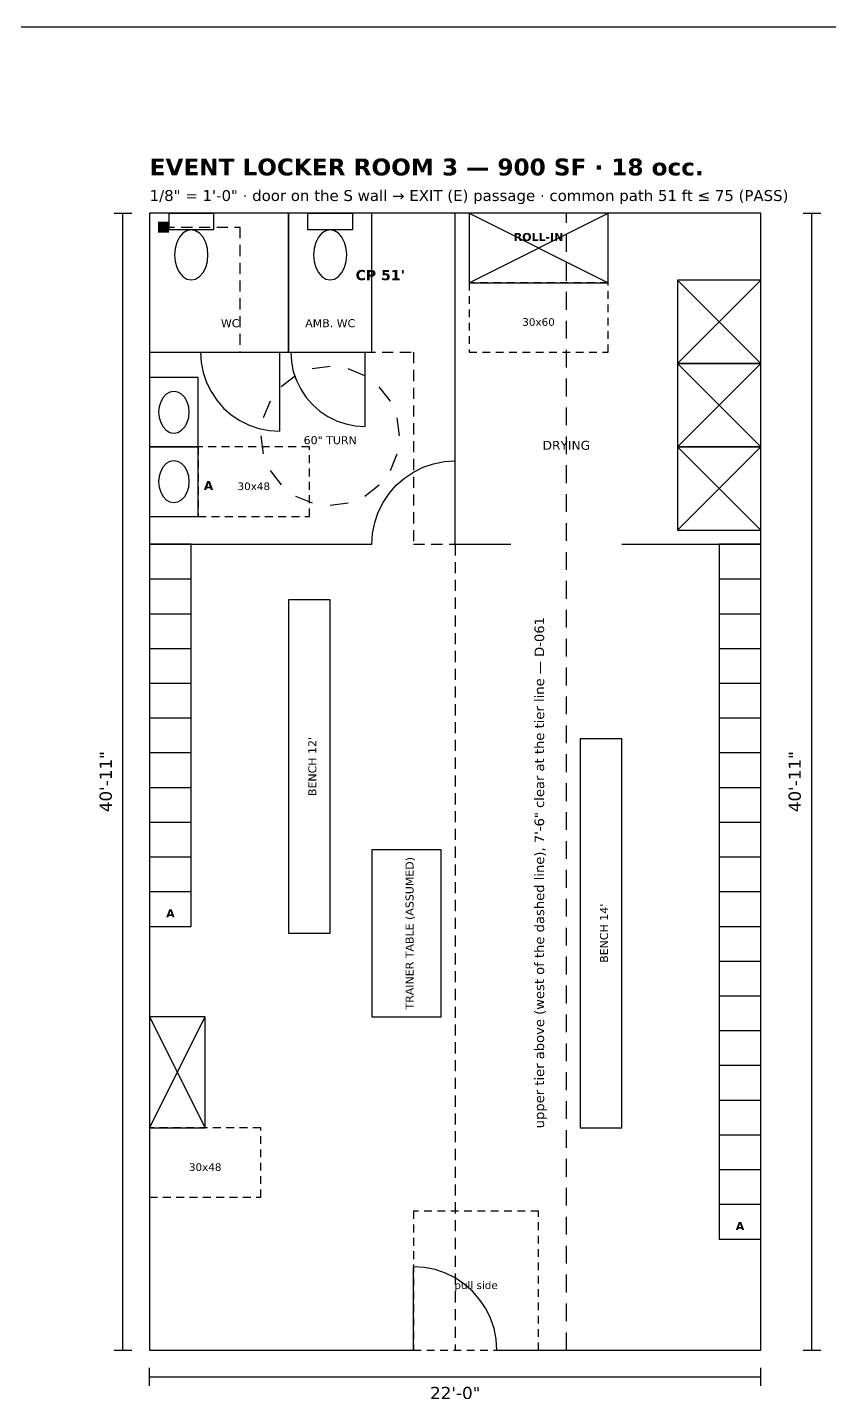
# Model space of a CAD drawing. Header units: inches. Extents: x 0.5 to 16.5, y 0.5 to 10.5.
# Drawn here: x 5.1 to 8.71, y 4.36 to 10.5 of the extents above; entities that cross this region are included whole.
import ezdxf
from ezdxf.enums import TextEntityAlignment as Align

# ---------------------------------------------------------------- set-up
doc = ezdxf.new("R2010")
doc.units = ezdxf.units.IN
doc.header["$MEASUREMENT"] = 0
for name, color, linetype in [('A-ANNO-DIMS', 7, 'Continuous'), ('A-ANNO-TEXT', 7, 'Continuous'), ('A-CLER-ADA', 7, 'Continuous'), ('A-DOOR', 7, 'Continuous'), ('A-WALL', 7, 'Continuous'), ('A-WALL-PRTN', 7, 'Continuous'), ('G-ANNO-TTLB', 7, 'Continuous'), ('LS-CPTH', 7, 'Continuous'), ('P-FIXT', 7, 'Continuous')]:
    doc.layers.add(name, color=color, linetype=linetype)
doc.styles.add('KS-BOLD', font='DejaVuSans-Bold.ttf')
doc.styles.add('KS-REG', font='DejaVuSans.ttf')

msp = doc.modelspace()

# ---------------------------------------------------------------- hatches: boundary and pattern name
at = {"layer": 'LS-CPTH', "true_color": 0x000000}
msp.add_hatch(color=7, dxfattribs=at).paths.add_polyline_path([(5.6875, 9.5762), (5.7375, 9.5762), (5.7375, 9.6263), (5.6875, 9.6263)])

# ---------------------------------------------------------------- linework, layer by layer
at = {"layer": 'A-ANNO-DIMS'}
for p, q in [((5.49, 9.6638), (5.57, 9.6638)), ((5.53, 4.55), (5.53, 9.6638)), ((8.59, 9.6638), (8.67, 9.6638)), ((8.63, 4.55), (8.63, 9.6638)), ((5.49, 4.55), (5.57, 4.55)), ((8.59, 4.55), (8.67, 4.55)), ((5.65, 4.39), (5.65, 4.47)), ((5.65, 4.43), (8.4, 4.43)), ((8.4, 4.39), (8.4, 4.47))]:
    msp.add_line(p, q, dxfattribs=at)
at = {"layer": 'A-ANNO-TEXT'}
for p, q in [((7.525, 9.62), (7.525, 9.6638)), ((7.525, 9.49), (7.525, 9.57)), ((7.525, 9.36), (7.525, 9.44)), ((7.525, 9.23), (7.525, 9.31)), ((7.525, 9.1), (7.525, 9.18)), ((7.525, 8.97), (7.525, 9.05)), ((7.525, 8.84), (7.525, 8.92)), ((7.525, 8.71), (7.525, 8.79)), ((7.525, 8.58), (7.525, 8.66)), ((7.525, 8.45), (7.525, 8.53)), ((7.525, 8.32), (7.525, 8.4)), ((7.525, 8.19), (7.525, 8.27)), ((7.525, 8.06), (7.525, 8.14)), ((7.525, 7.93), (7.525, 8.01)), ((7.525, 7.8), (7.525, 7.88)), ((7.525, 7.67), (7.525, 7.75)), ((7.525, 7.54), (7.525, 7.62)), ((7.525, 7.41), (7.525, 7.49)), ((7.525, 7.28), (7.525, 7.36)), ((7.525, 7.15), (7.525, 7.23)), ((7.525, 7.02), (7.525, 7.1)), ((7.525, 6.89), (7.525, 6.97)), ((7.525, 6.76), (7.525, 6.84)), ((7.525, 6.63), (7.525, 6.71)), ((7.525, 6.5), (7.525, 6.58)), ((7.525, 6.37), (7.525, 6.45)), ((7.525, 6.24), (7.525, 6.32)), ((7.525, 6.11), (7.525, 6.19)), ((7.525, 5.98), (7.525, 6.06)), ((7.525, 5.85), (7.525, 5.93)), ((7.525, 5.72), (7.525, 5.8)), ((7.525, 5.59), (7.525, 5.67)), ((7.525, 5.46), (7.525, 5.54)), ((7.525, 5.33), (7.525, 5.41)), ((7.525, 5.2), (7.525, 5.28)), ((7.525, 5.07), (7.525, 5.15)), ((7.525, 4.94), (7.525, 5.02)), ((7.525, 4.81), (7.525, 4.89)), ((7.525, 4.68), (7.525, 4.76)), ((7.525, 4.55), (7.525, 4.63))]:
    msp.add_line(p, q, dxfattribs=at)
at = {"layer": 'A-CLER-ADA'}
for p, q in [((7.1125, 9.3513), (7.0875, 9.3513)), ((7.0875, 9.3513), (7.0875, 9.3163)), ((7.1725, 9.3513), (7.1375, 9.3513)), ((7.2325, 9.3513), (7.1975, 9.3513)), ((7.2925, 9.3513), (7.2575, 9.3513)), ((7.3525, 9.3513), (7.3175, 9.3513)), ((7.4125, 9.3513), (7.3775, 9.3513)), ((7.4725, 9.3513), (7.4375, 9.3513)), ((7.5325, 9.3513), (7.4975, 9.3513)), ((7.5925, 9.3513), (7.5575, 9.3513)), ((7.6525, 9.3513), (7.6175, 9.3513)), ((7.7125, 9.3513), (7.6775, 9.3513)), ((7.7125, 9.3388), (7.7125, 9.3513)), ((7.0875, 9.2912), (7.0875, 9.2562)), ((7.7125, 9.2788), (7.7125, 9.3138)), ((7.0875, 9.2313), (7.0875, 9.1963)), ((7.7125, 9.2188), (7.7125, 9.2538)), ((7.0875, 9.1713), (7.0875, 9.1363)), ((7.7125, 9.1587), (7.7125, 9.1937)), ((7.0875, 9.1113), (7.0875, 9.0762)), ((7.7125, 9.0988), (7.7125, 9.1338)), ((7.0875, 9.0512), (7.0875, 9.0388)), ((7.0875, 9.0388), (7.1225, 9.0388)), ((7.1475, 9.0388), (7.1825, 9.0388)), ((7.2075, 9.0388), (7.2425, 9.0388)), ((7.2675, 9.0388), (7.3025, 9.0388)), ((7.3275, 9.0388), (7.3625, 9.0388)), ((7.3875, 9.0388), (7.4225, 9.0388)), ((7.4475, 9.0388), (7.4825, 9.0388)), ((7.5075, 9.0388), (7.5425, 9.0388)), ((7.5675, 9.0388), (7.6025, 9.0388)), ((7.6275, 9.0388), (7.6625, 9.0388)), ((7.6875, 9.0388), (7.7125, 9.0388)), ((7.7125, 9.0388), (7.7125, 9.0738)), ((6.4625, 8.975), (6.3816, 8.9644)), ((6.3063, 8.9331), (6.2415, 8.8835)), ((6.6188, 8.9331), (6.5434, 8.9644)), ((6.7331, 8.8187), (6.6835, 8.8835)), ((6.1919, 8.8187), (6.1606, 8.7434)), ((6.775, 8.6625), (6.7644, 8.7434)), ((6.15, 8.6625), (6.1606, 8.5816)), ((5.8887, 8.6125), (5.8688, 8.6125)), ((5.8688, 8.6125), (5.8688, 8.5775)), ((5.9488, 8.6125), (5.9138, 8.6125)), ((6.0088, 8.6125), (5.9737, 8.6125)), ((6.0688, 8.6125), (6.0338, 8.6125)), ((6.1288, 8.6125), (6.0938, 8.6125)), ((6.1888, 8.6125), (6.1538, 8.6125)), ((6.2488, 8.6125), (6.2138, 8.6125)), ((6.3088, 8.6125), (6.2738, 8.6125)), ((6.3688, 8.6125), (6.3338, 8.6125)), ((6.3688, 8.6), (6.3688, 8.6125)), ((5.8688, 8.5525), (5.8688, 8.5175)), ((6.3688, 8.54), (6.3688, 8.575)), ((6.7331, 8.5062), (6.7644, 8.5816)), ((5.8688, 8.4925), (5.8688, 8.4575)), ((6.1919, 8.5062), (6.2415, 8.4415)), ((6.3688, 8.48), (6.3688, 8.515)), ((5.8688, 8.4325), (5.8688, 8.3975)), ((6.3688, 8.42), (6.3688, 8.455)), ((6.6188, 8.3919), (6.6835, 8.4415)), ((5.8688, 8.3725), (5.8688, 8.3375)), ((6.3063, 8.3919), (6.3816, 8.3606)), ((6.3688, 8.36), (6.3688, 8.395)), ((6.4625, 8.35), (6.5434, 8.3606)), ((5.8688, 8.3125), (5.8688, 8.3)), ((5.8688, 8.3), (5.9038, 8.3)), ((5.9287, 8.3), (5.9638, 8.3)), ((5.9888, 8.3), (6.0238, 8.3)), ((6.0488, 8.3), (6.0838, 8.3)), ((6.1088, 8.3), (6.1437, 8.3)), ((6.1688, 8.3), (6.2038, 8.3)), ((6.2288, 8.3), (6.2638, 8.3)), ((6.2888, 8.3), (6.3238, 8.3)), ((6.3488, 8.3), (6.3688, 8.3)), ((6.3688, 8.3), (6.3688, 8.335)), ((5.67, 5.55), (5.65, 5.55)), ((5.65, 5.55), (5.65, 5.515)), ((5.73, 5.55), (5.695, 5.55)), ((5.79, 5.55), (5.755, 5.55)), ((5.85, 5.55), (5.815, 5.55)), ((5.91, 5.55), (5.875, 5.55)), ((5.97, 5.55), (5.935, 5.55)), ((6.03, 5.55), (5.995, 5.55)), ((6.09, 5.55), (6.055, 5.55)), ((6.15, 5.55), (6.115, 5.55)), ((6.15, 5.5375), (6.15, 5.55)), ((5.65, 5.49), (5.65, 5.455)), ((6.15, 5.4775), (6.15, 5.5125)), ((5.65, 5.43), (5.65, 5.395)), ((6.15, 5.4175), (6.15, 5.4525)), ((5.65, 5.37), (5.65, 5.335)), ((6.15, 5.3575), (6.15, 5.3925)), ((5.65, 5.31), (5.65, 5.275)), ((6.15, 5.2975), (6.15, 5.3325)), ((5.65, 5.25), (5.65, 5.2375)), ((5.65, 5.2375), (5.685, 5.2375)), ((5.71, 5.2375), (5.745, 5.2375)), ((5.77, 5.2375), (5.805, 5.2375)), ((5.83, 5.2375), (5.865, 5.2375)), ((5.89, 5.2375), (5.925, 5.2375)), ((5.95, 5.2375), (5.985, 5.2375)), ((6.01, 5.2375), (6.045, 5.2375)), ((6.07, 5.2375), (6.105, 5.2375)), ((6.13, 5.2375), (6.15, 5.2375)), ((6.15, 5.2375), (6.15, 5.2725)), ((6.86, 5.175), (6.8375, 5.175)), ((6.8375, 5.175), (6.8375, 5.14)), ((6.92, 5.175), (6.885, 5.175)), ((6.98, 5.175), (6.945, 5.175)), ((7.04, 5.175), (7.005, 5.175)), ((7.1, 5.175), (7.065, 5.175)), ((7.16, 5.175), (7.125, 5.175)), ((7.22, 5.175), (7.185, 5.175)), ((7.28, 5.175), (7.245, 5.175)), ((7.34, 5.175), (7.305, 5.175)), ((7.4, 5.175), (7.365, 5.175)), ((7.4, 5.15), (7.4, 5.175)), ((6.8375, 5.115), (6.8375, 5.08)), ((7.4, 5.09), (7.4, 5.125)), ((6.8375, 5.055), (6.8375, 5.02)), ((7.4, 5.03), (7.4, 5.065)), ((6.8375, 4.995), (6.8375, 4.96)), ((7.4, 4.97), (7.4, 5.005)), ((6.8375, 4.935), (6.8375, 4.9)), ((7.4, 4.91), (7.4, 4.945)), ((6.8375, 4.875), (6.8375, 4.84)), ((7.4, 4.85), (7.4, 4.885)), ((6.8375, 4.815), (6.8375, 4.78)), ((7.4, 4.79), (7.4, 4.825)), ((6.8375, 4.755), (6.8375, 4.72)), ((7.4, 4.73), (7.4, 4.765)), ((6.8375, 4.695), (6.8375, 4.66)), ((7.4, 4.67), (7.4, 4.705)), ((6.8375, 4.635), (6.8375, 4.6)), ((7.4, 4.61), (7.4, 4.645)), ((6.8375, 4.575), (6.8375, 4.55)), ((6.8375, 4.55), (6.8725, 4.55)), ((6.8975, 4.55), (6.9325, 4.55)), ((6.9575, 4.55), (6.9925, 4.55)), ((7.0175, 4.55), (7.0525, 4.55)), ((7.0775, 4.55), (7.1125, 4.55)), ((7.1375, 4.55), (7.1725, 4.55)), ((7.1975, 4.55), (7.2325, 4.55)), ((7.2575, 4.55), (7.2925, 4.55)), ((7.3175, 4.55), (7.3525, 4.55)), ((7.3775, 4.55), (7.4, 4.55)), ((7.4, 4.55), (7.4, 4.585))]:
    msp.add_line(p, q, dxfattribs=at)
at = {"layer": 'A-DOOR'}
for p, q in [((5.8788, 9.0388), (5.8818, 8.9924)), ((6.2338, 9.0388), (6.2338, 8.6837)), ((6.285, 9.0388), (6.2879, 8.9952)), ((6.6188, 9.0388), (6.6188, 8.705)), ((5.8818, 8.9924), (5.8908, 8.9469)), ((6.2879, 8.9952), (6.2964, 8.9524)), ((5.8908, 8.9469), (5.9058, 8.9029)), ((6.2964, 8.9524), (6.3104, 8.911)), ((6.3104, 8.911), (6.3297, 8.8719)), ((5.9058, 8.9029), (5.9263, 8.8612)), ((5.9263, 8.8612), (5.9521, 8.8226)), ((6.3297, 8.8719), (6.354, 8.8356)), ((5.9521, 8.8226), (5.9827, 8.7877)), ((5.9827, 8.7877), (6.0176, 8.7571)), ((6.354, 8.8356), (6.3828, 8.8028)), ((6.3828, 8.8028), (6.4156, 8.774)), ((6.0176, 8.7571), (6.0563, 8.7313)), ((6.0563, 8.7313), (6.0979, 8.7108)), ((6.4156, 8.774), (6.4519, 8.7497)), ((6.4519, 8.7497), (6.491, 8.7304)), ((6.491, 8.7304), (6.5324, 8.7164)), ((6.0979, 8.7108), (6.1419, 8.6958)), ((6.1419, 8.6958), (6.1874, 8.6868)), ((6.1874, 8.6868), (6.2338, 8.6837)), ((6.5324, 8.7164), (6.5752, 8.7079)), ((6.5752, 8.7079), (6.6188, 8.705)), ((6.8815, 8.5215), (6.9279, 8.5372)), ((6.9279, 8.5372), (6.9761, 8.5468)), ((6.9761, 8.5468), (7.025, 8.55)), ((7.025, 8.175), (7.025, 8.55)), ((6.7967, 8.4725), (6.8375, 8.4998)), ((6.8375, 8.4998), (6.8815, 8.5215)), ((6.7275, 8.4033), (6.7598, 8.4402)), ((6.7598, 8.4402), (6.7967, 8.4725)), ((6.6785, 8.3185), (6.7002, 8.3625)), ((6.7002, 8.3625), (6.7275, 8.4033)), ((6.6628, 8.2721), (6.6785, 8.3185)), ((6.6532, 8.2239), (6.6628, 8.2721)), ((6.65, 8.175), (6.6532, 8.2239)), ((6.8375, 4.55), (6.8375, 4.925)), ((6.8864, 4.9218), (6.8375, 4.925)), ((6.9346, 4.9122), (6.8864, 4.9218)), ((6.981, 4.8965), (6.9346, 4.9122)), ((7.025, 4.8748), (6.981, 4.8965)), ((7.0658, 4.8475), (7.025, 4.8748)), ((7.1027, 4.8152), (7.0658, 4.8475)), ((7.135, 4.7783), (7.1027, 4.8152)), ((7.1623, 4.7375), (7.135, 4.7783)), ((7.184, 4.6935), (7.1623, 4.7375)), ((7.1997, 4.6471), (7.184, 4.6935)), ((7.2093, 4.5989), (7.1997, 4.6471)), ((7.2125, 4.55), (7.2093, 4.5989))]:
    msp.add_line(p, q, dxfattribs=at)
at = {"layer": 'A-WALL'}
for p, q in [((8.4, 9.6638), (5.65, 9.6638)), ((5.65, 9.6638), (5.65, 4.55)), ((8.4, 4.55), (8.4, 9.6638)), ((5.65, 4.55), (6.8375, 4.55)), ((7.2125, 4.55), (8.4, 4.55))]:
    msp.add_line(p, q, dxfattribs=at)
at = {"layer": 'A-WALL-PRTN'}
for p, q in [((6.275, 9.6638), (5.65, 9.6638)), ((5.65, 9.6638), (5.65, 9.0388)), ((6.275, 9.0388), (6.275, 9.6638)), ((6.275, 9.0388), (6.275, 9.6638)), ((6.65, 9.6638), (6.275, 9.6638)), ((6.275, 9.6638), (6.275, 9.0388)), ((6.65, 9.0388), (6.65, 9.6638)), ((6.65, 9.0388), (6.65, 9.6638)), ((7.025, 8.175), (7.025, 9.6638)), ((5.65, 9.0388), (5.8788, 9.0388)), ((5.65, 9.0388), (6.275, 9.0388)), ((6.2338, 9.0388), (6.285, 9.0388)), ((6.275, 9.0388), (6.65, 9.0388)), ((6.6188, 9.0388), (6.65, 9.0388)), ((5.65, 8.175), (6.65, 8.175)), ((7.025, 8.175), (7.275, 8.175)), ((7.775, 8.175), (8.4, 8.175))]:
    msp.add_line(p, q, dxfattribs=at)
at = {"layer": 'G-ANNO-TTLB'}
msp.add_lwpolyline([(0.5, 0.5), (16.5, 0.5), (16.5, 10.5), (0.5, 10.5)], close=True, dxfattribs=at)
at = {"layer": 'LS-CPTH'}
for p, q in [((5.7125, 9.6013), (5.7625, 9.6013)), ((5.7925, 9.6013), (5.8425, 9.6013)), ((5.8725, 9.6013), (5.9225, 9.6013)), ((5.9525, 9.6013), (6.0025, 9.6013)), ((6.0325, 9.6013), (6.0563, 9.6013)), ((6.0563, 9.6013), (6.0563, 9.5512)), ((6.0563, 9.5213), (6.0563, 9.4712)), ((6.0563, 9.4413), (6.0563, 9.3912)), ((6.0563, 9.3613), (6.0563, 9.3113)), ((6.0563, 9.2812), (6.0563, 9.2313)), ((6.0563, 9.2012), (6.0563, 9.1512)), ((6.0563, 9.1212), (6.0563, 9.0713)), ((6.0563, 9.0412), (6.0563, 9.0388)), ((6.0563, 9.0388), (6.1063, 9.0388)), ((6.1363, 9.0388), (6.1863, 9.0388)), ((6.2163, 9.0388), (6.2663, 9.0388)), ((6.2963, 9.0388), (6.3463, 9.0388)), ((6.3763, 9.0388), (6.4263, 9.0388)), ((6.4562, 9.0388), (6.5063, 9.0388)), ((6.5363, 9.0388), (6.5863, 9.0388)), ((6.6163, 9.0388), (6.6663, 9.0388)), ((6.6963, 9.0388), (6.7463, 9.0388)), ((6.7763, 9.0388), (6.8263, 9.0388)), ((6.8375, 9.0388), (6.8375, 8.9887)), ((6.8375, 8.9588), (6.8375, 8.9087)), ((6.8375, 8.8788), (6.8375, 8.8287)), ((6.8375, 8.7988), (6.8375, 8.7488)), ((6.8375, 8.7188), (6.8375, 8.6688)), ((6.8375, 8.6387), (6.8375, 8.5888)), ((6.8375, 8.5587), (6.8375, 8.5088)), ((6.8375, 8.4787), (6.8375, 8.4288)), ((6.8375, 8.3987), (6.8375, 8.3488)), ((6.8375, 8.3187), (6.8375, 8.2688)), ((6.8375, 8.2387), (6.8375, 8.1888)), ((6.8375, 8.175), (6.8875, 8.175)), ((6.9175, 8.175), (6.9675, 8.175)), ((6.9975, 8.175), (7.025, 8.175)), ((7.025, 8.175), (7.025, 8.125)), ((7.025, 8.095), (7.025, 8.045)), ((7.025, 8.015), (7.025, 7.965)), ((7.025, 7.935), (7.025, 7.885)), ((7.025, 7.855), (7.025, 7.805)), ((7.025, 7.775), (7.025, 7.725)), ((7.025, 7.695), (7.025, 7.645)), ((7.025, 7.615), (7.025, 7.565)), ((7.025, 7.535), (7.025, 7.485)), ((7.025, 7.455), (7.025, 7.405)), ((7.025, 7.375), (7.025, 7.325)), ((7.025, 7.295), (7.025, 7.245)), ((7.025, 7.215), (7.025, 7.165)), ((7.025, 7.135), (7.025, 7.085)), ((7.025, 7.055), (7.025, 7.005)), ((7.025, 6.975), (7.025, 6.925)), ((7.025, 6.895), (7.025, 6.845)), ((7.025, 6.815), (7.025, 6.765)), ((7.025, 6.735), (7.025, 6.685)), ((7.025, 6.655), (7.025, 6.605)), ((7.025, 6.575), (7.025, 6.525)), ((7.025, 6.495), (7.025, 6.445)), ((7.025, 6.415), (7.025, 6.365)), ((7.025, 6.335), (7.025, 6.285)), ((7.025, 6.255), (7.025, 6.205)), ((7.025, 6.175), (7.025, 6.125)), ((7.025, 6.095), (7.025, 6.045)), ((7.025, 6.015), (7.025, 5.965)), ((7.025, 5.935), (7.025, 5.885)), ((7.025, 5.855), (7.025, 5.805)), ((7.025, 5.775), (7.025, 5.725)), ((7.025, 5.695), (7.025, 5.645)), ((7.025, 5.615), (7.025, 5.565)), ((7.025, 5.535), (7.025, 5.485)), ((7.025, 5.455), (7.025, 5.405)), ((7.025, 5.375), (7.025, 5.325)), ((7.025, 5.295), (7.025, 5.245)), ((7.025, 5.215), (7.025, 5.165)), ((7.025, 5.135), (7.025, 5.085)), ((7.025, 5.055), (7.025, 5.005)), ((7.025, 4.975), (7.025, 4.925)), ((7.025, 4.895), (7.025, 4.845)), ((7.025, 4.815), (7.025, 4.765)), ((7.025, 4.735), (7.025, 4.685)), ((7.025, 4.655), (7.025, 4.605)), ((7.025, 4.575), (7.025, 4.55))]:
    msp.add_line(p, q, dxfattribs=at)
at = {"layer": 'P-FIXT'}
for p, q in [((7.7125, 9.6638), (7.0875, 9.6638)), ((7.0875, 9.6638), (7.0875, 9.3513)), ((7.0875, 9.3513), (7.7125, 9.6638)), ((7.0875, 9.6638), (7.7125, 9.3513)), ((7.7125, 9.3513), (7.7125, 9.6638)), ((5.8181, 9.5849), (5.8, 9.5737)), ((5.8375, 9.5887), (5.8181, 9.5849)), ((5.8569, 9.5849), (5.8375, 9.5887)), ((5.875, 9.5737), (5.8569, 9.5849)), ((6.4431, 9.5849), (6.425, 9.5737)), ((6.4625, 9.5887), (6.4431, 9.5849)), ((6.4819, 9.5849), (6.4625, 9.5887)), ((6.5, 9.5737), (6.4819, 9.5849)), ((5.7725, 9.5325), (5.7651, 9.5054)), ((5.7845, 9.5558), (5.7725, 9.5325)), ((5.8, 9.5737), (5.7845, 9.5558)), ((5.8905, 9.5558), (5.875, 9.5737)), ((5.9025, 9.5325), (5.8905, 9.5558)), ((5.9099, 9.5054), (5.9025, 9.5325)), ((6.3975, 9.5325), (6.3901, 9.5054)), ((6.4095, 9.5558), (6.3975, 9.5325)), ((6.425, 9.5737), (6.4095, 9.5558)), ((6.5155, 9.5558), (6.5, 9.5737)), ((6.5275, 9.5325), (6.5155, 9.5558)), ((6.5349, 9.5054), (6.5275, 9.5325)), ((5.7651, 9.5054), (5.7625, 9.4763)), ((5.7625, 9.4763), (5.7651, 9.4471)), ((5.9125, 9.4763), (5.9099, 9.5054)), ((5.9099, 9.4471), (5.9125, 9.4763)), ((6.3901, 9.5054), (6.3875, 9.4763)), ((6.3875, 9.4763), (6.3901, 9.4471)), ((6.5375, 9.4763), (6.5349, 9.5054)), ((6.5349, 9.4471), (6.5375, 9.4763)), ((5.7651, 9.4471), (5.7725, 9.42)), ((5.7725, 9.42), (5.7845, 9.3967)), ((5.7845, 9.3967), (5.8, 9.3788)), ((5.875, 9.3788), (5.8905, 9.3967)), ((5.8905, 9.3967), (5.9025, 9.42)), ((5.9025, 9.42), (5.9099, 9.4471)), ((6.3901, 9.4471), (6.3975, 9.42)), ((6.3975, 9.42), (6.4095, 9.3967)), ((6.4095, 9.3967), (6.425, 9.3788)), ((6.5, 9.3788), (6.5155, 9.3967)), ((6.5155, 9.3967), (6.5275, 9.42)), ((6.5275, 9.42), (6.5349, 9.4471)), ((5.8, 9.3788), (5.8181, 9.3676)), ((5.8181, 9.3676), (5.8375, 9.3637)), ((5.8375, 9.3637), (5.8569, 9.3676)), ((5.8569, 9.3676), (5.875, 9.3788)), ((6.425, 9.3788), (6.4431, 9.3676)), ((6.4431, 9.3676), (6.4625, 9.3637)), ((6.4625, 9.3637), (6.4819, 9.3676)), ((6.4819, 9.3676), (6.5, 9.3788)), ((7.0875, 9.3513), (7.7125, 9.3513)), ((8.4, 9.3625), (8.025, 9.3625)), ((8.025, 9.3625), (8.025, 8.9875)), ((8.025, 8.9875), (8.4, 9.3625)), ((8.025, 9.3625), (8.4, 8.9875)), ((8.4, 8.9875), (8.4, 9.3625)), ((8.4, 8.9875), (8.025, 8.9875)), ((8.025, 8.9875), (8.025, 8.6125)), ((8.025, 8.6125), (8.4, 8.9875)), ((8.025, 8.9875), (8.4, 8.6125)), ((8.025, 8.9875), (8.4, 8.9875)), ((8.4, 8.6125), (8.4, 8.9875)), ((5.8688, 8.925), (5.65, 8.925)), ((5.65, 8.925), (5.65, 8.6125)), ((5.8688, 8.6125), (5.8688, 8.925)), ((5.725, 8.8499), (5.7108, 8.835)), ((5.7416, 8.8593), (5.725, 8.8499)), ((5.7594, 8.8625), (5.7416, 8.8593)), ((5.7772, 8.8593), (5.7594, 8.8625)), ((5.7938, 8.8499), (5.7772, 8.8593)), ((5.808, 8.835), (5.7938, 8.8499)), ((5.693, 8.793), (5.6906, 8.7688)), ((5.6998, 8.8156), (5.693, 8.793)), ((5.7108, 8.835), (5.6998, 8.8156)), ((5.8189, 8.8156), (5.808, 8.835)), ((5.8258, 8.793), (5.8189, 8.8156)), ((5.8281, 8.7688), (5.8258, 8.793)), ((5.6906, 8.7688), (5.693, 8.7445)), ((5.693, 8.7445), (5.6998, 8.7219)), ((5.6998, 8.7219), (5.7108, 8.7025)), ((5.808, 8.7025), (5.8189, 8.7219)), ((5.8189, 8.7219), (5.8258, 8.7445)), ((5.8258, 8.7445), (5.8281, 8.7688)), ((5.7108, 8.7025), (5.725, 8.6876)), ((5.725, 8.6876), (5.7416, 8.6782)), ((5.7416, 8.6782), (5.7594, 8.675)), ((5.7594, 8.675), (5.7772, 8.6782)), ((5.7772, 8.6782), (5.7938, 8.6876)), ((5.7938, 8.6876), (5.808, 8.7025)), ((5.8688, 8.6125), (5.65, 8.6125)), ((5.65, 8.6125), (5.65, 8.3)), ((5.65, 8.6125), (5.8688, 8.6125)), ((5.8688, 8.3), (5.8688, 8.6125)), ((8.4, 8.6125), (8.025, 8.6125)), ((8.025, 8.6125), (8.025, 8.2375)), ((8.025, 8.2375), (8.4, 8.6125)), ((8.025, 8.6125), (8.4, 8.2375)), ((8.025, 8.6125), (8.4, 8.6125)), ((8.4, 8.2375), (8.4, 8.6125)), ((5.725, 8.5374), (5.7108, 8.5225)), ((5.7416, 8.5468), (5.725, 8.5374)), ((5.7594, 8.55), (5.7416, 8.5468)), ((5.7772, 8.5468), (5.7594, 8.55)), ((5.7938, 8.5374), (5.7772, 8.5468)), ((5.808, 8.5225), (5.7938, 8.5374)), ((5.693, 8.4805), (5.6906, 8.4563)), ((5.6998, 8.5031), (5.693, 8.4805)), ((5.7108, 8.5225), (5.6998, 8.5031)), ((5.8189, 8.5031), (5.808, 8.5225)), ((5.8258, 8.4805), (5.8189, 8.5031)), ((5.8281, 8.4563), (5.8258, 8.4805)), ((5.6906, 8.4563), (5.693, 8.432)), ((5.693, 8.432), (5.6998, 8.4094)), ((5.8189, 8.4094), (5.8258, 8.432)), ((5.8258, 8.432), (5.8281, 8.4563)), ((5.6998, 8.4094), (5.7108, 8.39)), ((5.7108, 8.39), (5.725, 8.3751)), ((5.725, 8.3751), (5.7416, 8.3657)), ((5.7416, 8.3657), (5.7594, 8.3625)), ((5.7594, 8.3625), (5.7772, 8.3657)), ((5.7772, 8.3657), (5.7938, 8.3751)), ((5.7938, 8.3751), (5.808, 8.39)), ((5.808, 8.39), (5.8189, 8.4094)), ((5.65, 8.3), (5.8688, 8.3)), ((8.025, 8.2375), (8.4, 8.2375)), ((5.8375, 8.175), (5.65, 8.175)), ((5.65, 8.175), (5.65, 6.4562)), ((5.8375, 6.4562), (5.8375, 8.175)), ((8.4, 8.175), (8.2125, 8.175)), ((8.2125, 8.175), (8.2125, 5.05)), ((8.4, 5.05), (8.4, 8.175)), ((5.65, 8.0188), (5.8375, 8.0188)), ((8.2125, 8.0188), (8.4, 8.0188)), ((6.4625, 7.925), (6.275, 7.925)), ((6.275, 7.925), (6.275, 6.425)), ((6.4625, 6.425), (6.4625, 7.925)), ((5.65, 7.8625), (5.8375, 7.8625)), ((8.2125, 7.8625), (8.4, 7.8625)), ((5.65, 7.7062), (5.8375, 7.7062)), ((8.2125, 7.7062), (8.4, 7.7062)), ((5.65, 7.55), (5.8375, 7.55)), ((8.2125, 7.55), (8.4, 7.55)), ((5.65, 7.3937), (5.8375, 7.3937)), ((8.2125, 7.3937), (8.4, 7.3937)), ((7.775, 7.3), (7.5875, 7.3)), ((7.5875, 7.3), (7.5875, 5.55)), ((7.775, 5.55), (7.775, 7.3)), ((5.65, 7.2375), (5.8375, 7.2375)), ((8.2125, 7.2375), (8.4, 7.2375)), ((5.65, 7.0812), (5.8375, 7.0812)), ((8.2125, 7.0812), (8.4, 7.0812)), ((5.65, 6.925), (5.8375, 6.925)), ((8.2125, 6.925), (8.4, 6.925)), ((5.65, 6.7687), (5.8375, 6.7687)), ((6.9625, 6.8), (6.65, 6.8)), ((6.65, 6.8), (6.65, 6.05)), ((6.9625, 6.05), (6.9625, 6.8)), ((8.2125, 6.7687), (8.4, 6.7687)), ((5.65, 6.6125), (5.8375, 6.6125)), ((8.2125, 6.6125), (8.4, 6.6125)), ((5.65, 6.4562), (5.8375, 6.4562)), ((8.2125, 6.4562), (8.4, 6.4562)), ((6.275, 6.425), (6.4625, 6.425)), ((8.2125, 6.3), (8.4, 6.3)), ((8.2125, 6.1437), (8.4, 6.1437)), ((5.9, 6.05), (5.65, 6.05)), ((5.65, 6.05), (5.65, 5.55)), ((5.65, 5.55), (5.9, 6.05)), ((5.65, 6.05), (5.9, 5.55)), ((5.9, 5.55), (5.9, 6.05)), ((6.65, 6.05), (6.9625, 6.05)), ((8.2125, 5.9875), (8.4, 5.9875)), ((8.2125, 5.8312), (8.4, 5.8312)), ((8.2125, 5.675), (8.4, 5.675)), ((5.65, 5.55), (5.9, 5.55)), ((7.5875, 5.55), (7.775, 5.55)), ((8.2125, 5.5187), (8.4, 5.5187)), ((8.2125, 5.3625), (8.4, 5.3625)), ((8.2125, 5.2062), (8.4, 5.2062)), ((8.2125, 5.05), (8.4, 5.05))]:
    msp.add_line(p, q, dxfattribs=at)
for points in [[(5.7375, 9.6638), (5.9375, 9.6638), (5.9375, 9.5887), (5.7375, 9.5887)], [(6.3625, 9.6638), (6.5625, 9.6638), (6.5625, 9.5887), (6.3625, 9.5887)]]:
    msp.add_lwpolyline(points, close=True, dxfattribs=at)

# ---------------------------------------------------------------- texts
at = {"layer": 'A-ANNO-DIMS', "style": 'KS-REG'}
for p in [(5.48, 7.1069), (8.58, 7.1069)]:
    msp.add_text('40\'-11"', height=0.055, rotation=90, dxfattribs=at).set_placement(p, align=Align.CENTER)
msp.add_text('22\'-0"', height=0.055, dxfattribs=at).set_placement((7.025, 4.33), align=Align.CENTER)
at = {"layer": 'A-ANNO-TEXT'}
for s, height, style, p in [('EVENT LOCKER ROOM 3 — 900 SF · 18 occ.', 0.076, 'KS-BOLD', (5.65, 9.8338)), ('1/8" = 1\'-0" · door on the S wall → EXIT (E) passage · common path 51 ft ≤ 75 (PASS)', 0.049, 'KS-REG', (5.65, 9.7188)), ('A', 0.04, 'KS-BOLD', (5.8938, 8.4187))]:
    msp.add_text(s, height=height, dxfattribs=dict(at, style=style)).set_placement(p)
for s, height, style, p in [('ROLL-IN', 0.036, 'KS-BOLD', (7.4, 9.5388)), ('WC', 0.036, 'KS-REG', (6.0125, 9.1512)), ('AMB. WC', 0.036, 'KS-REG', (6.4625, 9.1512)), ('DRYING', 0.04, 'KS-REG', (7.525, 8.6)), ('A', 0.036, 'KS-BOLD', (5.7438, 6.4969)), ('A', 0.036, 'KS-BOLD', (8.3063, 5.0906))]:
    msp.add_text(s, height=height, dxfattribs=dict(at, style=style)).set_placement(p, align=Align.CENTER)
at = {"layer": 'A-ANNO-TEXT', "style": 'KS-REG'}
for s, height, p in [('upper tier above (west of the dashed line), 7\'-6" clear at the tier line — D-061', 0.043, (7.425, 6.6978)), ("BENCH 12'", 0.036, (6.4, 7.175)), ('TRAINER TABLE (ASSUMED)', 0.036, (6.8375, 6.425)), ("BENCH 14'", 0.036, (7.7125, 6.425))]:
    msp.add_text(s, height=height, rotation=90, dxfattribs=at).set_placement(p, align=Align.CENTER)
at = {"layer": 'A-CLER-ADA', "style": 'KS-REG'}
for s, height, p in [('30x60', 0.034, (7.4, 9.1575)), ('60" TURN', 0.036, (6.4625, 8.625)), ('30x48', 0.034, (6.1188, 8.4187)), ('30x48', 0.034, (5.9, 5.3563)), ('pull side', 0.034, (7.1188, 4.825))]:
    msp.add_text(s, height=height, dxfattribs=at).set_placement(p, align=Align.CENTER)
at = {"layer": 'LS-CPTH', "style": 'KS-BOLD'}
msp.add_text("CP 51'", height=0.046, dxfattribs=at).set_placement((6.6875, 9.3625), align=Align.CENTER)

doc.saveas('drawing.dxf')
